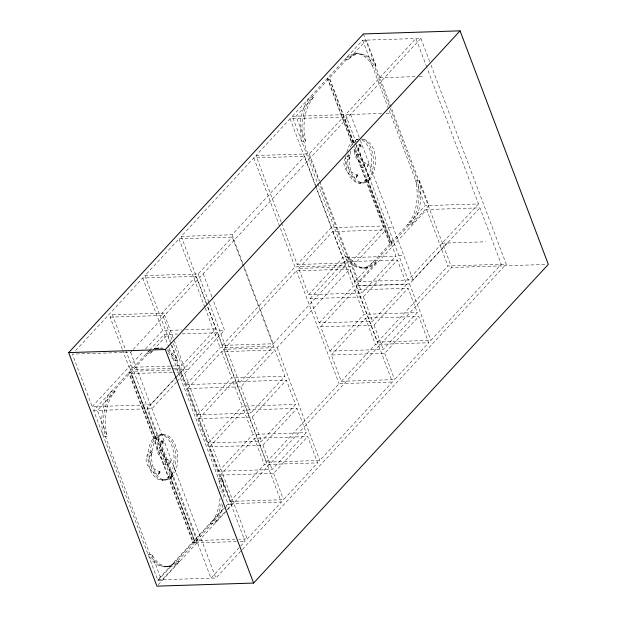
<?xml version="1.0" encoding="UTF-8"?>
<svg xmlns="http://www.w3.org/2000/svg" width="617" height="617" viewBox="0 0 617 617"><rect width="100%" height="100%" fill="white"/><g stroke="black" fill="none" stroke-linecap="round" stroke-linejoin="round"><path stroke-width="0.46" stroke-dasharray="3.08 2.31" d="M346.037 155.839C342.697 169.39 354.312 192.689 369.784 179.601L356.742 145.088M346.8 152.175L349.137 145.573L351.752 141.841L355.469 141.717L354.428 143.213M348.273 153.949C344.787 164.801 352.963 192.242 367.925 179.663L392.026 243.437L390.168 243.491L353.981 147.733M350.711 151.15C347.857 162.217 349.554 180.827 363.305 183.041M162.009 440.723C160.142 441.973 163.644 444.842 163.767 442.196C161.261 437.353 155.183 446.7 157.011 449.916C155.631 453.456 170.037 469.591 170.94 460.976C162.772 459.31 155.122 446.353 163.281 443.245M359.865 144.501C357.999 145.751 361.485 148.543 361.608 145.92C359.148 141.216 353.032 150.255 354.783 153.471C353.448 157.034 367.632 172.629 368.58 164.199C360.467 162.687 352.932 149.869 361.115 146.969M350.348 147.108L353.61 141.779L329.517 78.004L327.658 78.066L352.708 144.363M162.155 443.037L163.135 440.931M359.996 146.777L360.984 144.686M159.849 471.643C158.584 471.542 158.014 475.476 159.487 473.879C159.826 473.247 160.343 472.298 159.849 471.643C153.78 470.223 148.165 463.876 148.975 458.076C147.64 455.739 155.523 454.498 151.651 451.613C139.912 456.148 148.975 473.262 158.777 474.357M357.505 174.889C356.264 174.812 355.654 178.675 357.127 177.071C357.459 176.462 357.991 175.529 357.505 174.889C351.559 173.57 345.898 167.392 346.769 161.693C345.497 159.417 353.34 158.237 349.515 155.391C337.769 159.703 346.654 176.639 356.418 177.565M158.6 474.057L160.027 471.936M356.24 177.28L357.683 175.174M362.102 139.843C374.388 148.55 374.334 168.765 365.696 180.118L369.421 180.002C378.414 168.827 378.591 142.095 361.585 138.678M313.691 97.07C303.649 109.271 302.353 126.477 305.554 141.44L301.829 141.563C298.636 126.601 299.931 109.394 309.973 97.185L313.691 97.07L296.006 116.189L305.554 141.44M411.2 224.657C421.241 212.449 422.537 195.242 419.336 180.28L415.619 180.395C418.82 195.358 417.524 212.564 407.482 224.773L411.2 224.657L428.884 205.53L419.336 180.28M75.613 350.587L142.72 278.028L196.021 276.323L206.456 303.934M170.801 344.093L144.933 275.637L179.007 238.794L232.308 237.09L243.198 265.912M315.842 186.025L345.798 265.295L273.223 343.762L222.398 345.389L181.221 236.404L253.795 157.929L304.613 156.302L315.503 185.131M281.19 222.197L256.001 155.538L290.075 118.695L343.376 116.991L353.248 143.113M447.132 243.021L413.058 279.871L354.798 281.73L292.288 116.305L362.649 40.228L420.91 38.362L430.427 63.543M122.266 349.207L110.15 317.146L112.363 314.755L166.899 313.012M375.915 65.363C370.987 53.278 353.796 49.368 344.972 59.348L348.69 59.224L366.375 40.105L375.915 65.363L372.198 65.479L368.411 59.988L363.991 56.108L359.179 54.041M181.221 236.404L232.038 234.776L304.613 156.302M196.021 276.323L161.939 313.166L172.043 339.89M144.933 275.637L198.227 273.933L232.308 237.09M256.001 155.538L309.302 153.834L343.376 116.991M176.192 376.987L150.471 404.791L92.211 406.657L72.359 354.104L130.611 352.245L132.539 350.155M133.187 349.461L420.91 38.362M92.211 406.657L143.028 351.705M145.635 348.89L162.579 330.573L181.614 329.964M122.606 350.094L130.01 369.691L132.215 367.3L170.354 366.082M179.308 561.277L175.59 561.393A37.159 21.572 88.2 0 1 148.103 554.567L151.821 554.452A37.159 21.572 88.2 0 0 179.308 561.277L161.631 580.396L157.906 580.52L93.684 410.544L149.059 350.672M149.522 350.171L164.045 334.468L177.372 334.044M115.086 391.309L97.401 410.428L107.204 436.381L103.486 436.497A37.159 21.572 88.2 0 1 111.368 391.425L115.086 391.309A37.159 21.572 88.2 0 0 107.204 436.381M236.458 541.595L195.458 542.906L131.475 373.586L133.688 371.195L170.878 370.007M150.81 349.97A37.159 21.572 88.2 0 0 146.36 353.587L150.085 353.464L152.607 350.734M153.24 350.055L167.762 334.345L170.469 341.51M171.31 366.051L181.799 365.711L215.873 328.869L206.788 304.821M176.832 376.285L184.545 367.948L174.449 341.224M181.059 371.997L146.985 408.84L210.96 578.16L245.042 541.317L181.059 371.997L173.431 372.244M247.247 538.926L281.329 502.084L217.346 332.764L183.272 369.606L247.247 538.926L238.671 539.204M176.562 382.062L151.944 408.685L93.684 410.544M177.21 381.36L224.519 330.211L212.325 297.965M171.14 344.996L186.11 384.622L220.192 347.78L273.493 346.075L243.538 266.814M222.398 345.389L294.972 266.922L345.798 265.295M281.529 223.092L297.186 264.531L331.26 227.681L384.561 225.976L354.613 146.715M187.583 388.517L221.657 351.675L274.958 349.97L284.892 376.239L250.81 413.089L197.509 414.794L187.583 388.517L240.885 386.813L274.958 349.97M223.871 349.284L296.445 270.809L349.746 269.105L392.397 381.985L319.822 460.459L266.529 462.164L223.871 349.284L277.172 347.579L349.746 269.105M298.659 268.418L332.733 231.576L386.034 229.871L395.96 256.148L361.886 292.99L308.585 294.695L298.659 268.418L351.952 266.714L386.034 229.871M197.509 414.794L231.591 377.943L284.892 376.239M308.585 294.695L342.659 257.852L395.96 256.148M198.982 418.681L233.056 381.838L286.357 380.134L295.551 404.459L261.477 441.309L208.176 443.014L198.982 418.681L252.284 416.976L286.357 380.134M310.058 298.589L344.132 261.739L397.433 260.035L406.626 284.368L372.545 321.21L319.244 322.915L310.058 298.589L363.351 296.885L397.433 260.035M186.11 384.622L239.411 382.918L273.493 346.075M297.186 264.531L350.487 262.827L384.561 225.976M354.798 281.73L425.159 205.654L478.46 203.949L427.165 68.186M208.176 443.014L242.25 406.163L295.551 404.459M319.244 322.915L353.325 286.072L406.626 284.368M376.2 262.495L358.516 281.614L348.975 256.356L345.258 256.479C350.186 268.557 367.37 272.475 376.2 262.495L372.483 262.611L368.048 266.251L363.22 268.056M356.271 285.625L426.632 209.549L479.933 207.844L501.259 264.284L430.897 340.36L377.596 342.065L356.271 285.625L409.572 283.92L479.933 207.844M209.649 446.901L243.723 410.058L297.024 408.354L306.217 432.679L272.136 469.529L218.842 471.234L209.649 446.901L262.95 445.196L297.024 408.354M320.717 326.809L354.798 289.959L408.092 288.255L417.285 312.588L383.211 349.43L329.91 351.135L320.717 326.809L374.018 325.105L408.092 288.255M218.842 471.234L252.916 434.383L306.217 432.679M329.91 351.135L363.984 314.292L417.285 312.588M220.308 475.121L254.389 438.278L307.69 436.574L317.616 462.85L283.535 499.693L230.241 501.397L220.308 475.121L273.609 473.416L307.69 436.574M331.383 355.03L365.457 318.179L418.758 316.475L428.684 342.751L394.61 379.594L341.309 381.298L331.383 355.03L384.684 353.325L418.758 316.475M478.46 203.949L408.099 280.025L357.096 145.057M223.47 508.716L157.667 579.864L215.919 578.006L506.218 264.122L430.766 64.446M226.077 505.901L228.028 503.788L281.329 502.084M230.241 501.397L264.315 464.555L317.616 462.85M266.529 462.164L339.095 383.689L392.397 381.985M341.309 381.298L375.383 344.456L428.684 342.751M377.596 342.065L447.957 265.989L506.218 264.122M157.906 580.52L223.855 509.218M224.48 508.531L228.275 504.436L231.992 504.32L222.189 478.368L218.464 478.483A37.159 21.572 88.2 0 1 220.2 491.564M195.458 542.906L197.671 540.515L234.853 539.327M220.03 498.212A37.159 21.572 88.2 0 1 210.59 523.555L214.307 523.44L225.043 511.825M227.573 509.094L231.992 504.32M158.23 584.739L226.694 510.714M227.341 510.012L451.644 267.485L546.407 264.454M348.69 59.224L353.125 55.584L357.945 53.787M356.341 141.139L355.099 142.118L351.382 142.234C372.807 127.063 379.671 168.888 367.555 180.064L391.656 243.831L389.797 243.892L353.688 148.335M348.96 155.476L348.659 157.204L350.217 157.944M151.103 451.683L150.803 453.433L152.376 454.212M356.086 53.849L351.266 55.646L346.831 59.286L311.832 97.124C305.238 104.828 302.723 115.047 302.106 124.966C300.811 145.041 313.343 162.364 318.619 181.005M358.037 139.234L356.348 139.727L353.24 142.18L329.146 78.405L327.288 78.467L352.369 144.848M359.58 183.156L362.966 182.169L366.066 179.724L369.784 179.601M379.663 77.757L415.364 76.616M419.205 76.493L423.046 76.369M292.288 116.305L382.247 113.428M386.088 113.304L388.972 113.212M356.526 154.466L360.243 154.35M360.93 167.492L364.647 167.377M388.24 227.48L393.199 227.326M442.173 243.183L485.556 241.795M398.906 255.7L403.865 255.546M110.15 317.146L164.693 315.395L174.117 340.337M185.416 329.84L215.873 328.869M219.559 330.373L224.519 330.211M182.131 333.89L217.346 332.764M155.654 348.235L159.371 348.119M171.827 345.088L177.573 360.297L173.855 360.413A37.159 21.572 88.2 0 0 168.14 352.785M130.01 369.691L184.545 367.948M174.688 369.884L188.231 369.452M131.475 373.586L172.475 372.275M159.95 434.862L163.667 434.746M157.528 437.715L153.81 437.831A22.844 13.265 88.2 0 0 150.108 469.244A22.844 13.265 88.2 0 0 168.518 476.756L172.236 476.632L157.528 437.715A22.844 13.265 88.2 0 0 153.826 469.121A22.844 13.265 88.2 0 0 172.236 476.632M157.158 438.109L153.44 438.232A22.844 13.265 88.2 0 1 171.842 445.744A22.844 13.265 88.2 0 1 168.148 477.149L171.865 477.034A22.844 13.265 88.2 0 0 175.567 445.621A22.844 13.265 88.2 0 0 157.158 438.109L171.865 477.034M158.708 450.803L162.433 450.688M163.243 464.177L166.96 464.061M162.009 480.119L165.726 480.003M240.275 541.471L245.042 541.317M166.297 566.745L170.022 566.63M354.227 53.903C362.827 52.26 370.254 58.183 374.056 65.425L389.998 107.62M366.945 267.932C358.978 268.989 352.569 262.819 348.975 256.356M368.403 163.914L367.362 165.04L367.323 166.582M170.755 460.683L169.714 461.809L169.683 463.39M359.48 144.91L361.493 146.553M161.623 441.132L163.659 442.836M426.825 67.292L415.951 38.524L345.589 114.6L355.747 141.478M363.39 33.943L451.644 267.485M390.337 108.515L417.478 180.334C420.678 195.304 419.383 212.51 409.341 224.711L374.342 262.557C366.336 272.652 351.482 267.061 347.116 256.417L319.976 184.599M362.649 40.228L425.159 205.654M426.632 209.549L447.957 265.989M350.549 114.446L360.027 139.527M360.367 140.421L413.058 279.871M409.572 283.92L430.897 340.36M355.762 143.861L369.421 180.002M309.302 153.834L319.513 180.858M319.853 181.76L350.487 262.827M351.952 266.714L361.886 292.99M363.351 296.885L372.545 321.21M374.018 325.105L383.211 349.43M384.684 353.325L394.61 379.594M290.075 118.695L331.26 227.681M332.733 231.576L342.659 257.852M344.132 261.739L353.325 286.072M354.798 289.959L363.984 314.292M365.457 318.179L375.383 344.456M253.795 157.929L294.972 266.922M296.445 270.809L339.095 383.689M277.172 347.579L319.822 460.459M232.038 234.776L242.928 263.598M243.268 264.5L273.223 343.762M203.186 273.771L211.993 297.062M198.227 273.933L209.063 302.6M209.402 303.495L239.411 382.918M240.885 386.813L250.81 413.089M252.284 416.976L261.477 441.309M262.95 445.196L272.136 469.529M273.609 473.416L283.535 499.693M179.007 238.794L204.875 307.243M205.214 308.145L220.192 347.78M221.657 351.675L231.591 377.943M233.056 381.838L242.25 406.163M243.723 410.058L252.916 434.383M254.389 438.278L264.315 464.555M173.385 343.445L181.799 365.711M142.72 278.028L162.579 330.573M164.045 334.468L168.811 347.078M169.12 347.888L228.275 504.436M130.611 352.245L215.919 578.006M112.363 314.755L132.215 367.3M133.688 371.195L197.671 540.515M151.821 554.452L161.631 580.396M159.14 472.121L159.487 473.879M356.803 175.375L357.127 177.071M154.019 348.597A37.159 21.572 88.2 0 1 160.644 348.482M150.085 353.464A37.159 21.572 88.2 0 1 152.993 350.849M155.314 349.43A37.159 21.572 88.2 0 1 164.361 348.358M167.639 349.623A37.159 21.572 88.2 0 1 177.573 360.297M222.189 478.368A37.159 21.572 88.2 0 1 223.57 499.978M222.884 504.552A37.159 21.572 88.2 0 1 214.307 523.44M151.134 350.911A37.159 21.572 88.2 0 0 148.227 353.526L113.227 391.371A37.159 21.572 88.2 0 0 105.345 436.435L149.962 554.506A37.159 21.572 88.2 0 0 177.449 561.339L212.449 523.494A37.159 21.572 88.2 0 0 221.187 503.711M155.877 348.536A37.159 21.572 88.2 0 1 162.502 348.42M167.369 350.626A37.159 21.572 88.2 0 1 175.714 360.359L220.323 478.43A37.159 21.572 88.2 0 1 222.043 495.32M130.912 372.252L129.046 372.306L193.275 542.274L195.134 542.22L170.377 476.694A22.844 13.265 88.2 0 1 151.967 469.182A22.844 13.265 88.2 0 1 155.669 437.769L130.912 372.252M130.542 372.645L128.683 372.707L192.905 542.675L194.764 542.613L170.007 477.095A22.844 13.265 88.2 0 0 173.709 445.682A22.844 13.265 88.2 0 0 155.299 438.17L130.542 372.645"/><path stroke-width="0.93" d="M68.672 352.608L363.39 33.943L460.074 30.85L548.328 264.392L253.61 583.057L156.926 586.15L68.672 352.608L165.356 349.515L460.074 30.85M165.356 349.515L253.61 583.057"/></g></svg>
